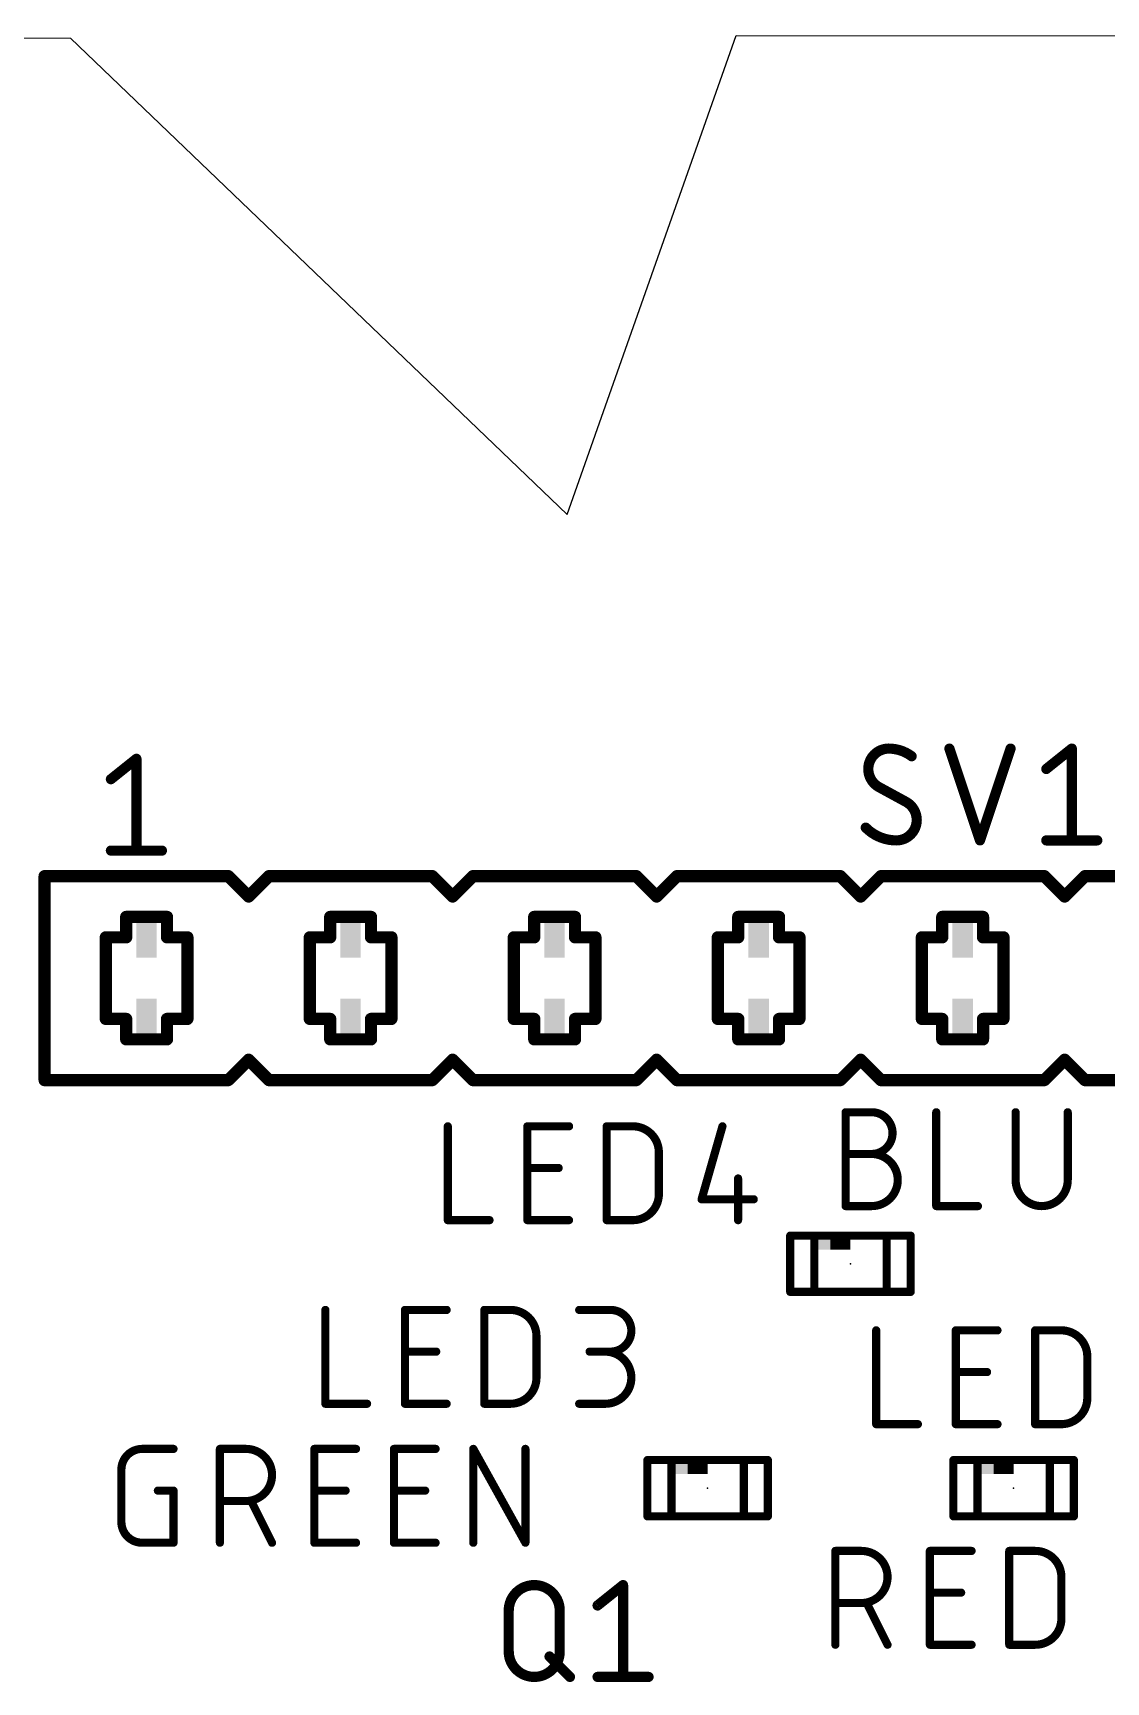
# Model space of a CAD drawing. Extents: x 0 to 116, y 0 to 46.
# Drawn here: x 38.59 to 51.95, y 25.53 to 46.06 of the extents above; entities that cross this region are included whole.
import ezdxf

# ---------------------------------------------------------------- set-up
doc = ezdxf.new("R2010")
doc.units = 0
for name, color, linetype in [('20', 31, 'CONTINUOUS'), ('21', 253, 'CONTINUOUS'), ('23', 53, 'CONTINUOUS'), ('25', 253, 'CONTINUOUS'), ('27', 253, 'CONTINUOUS'), ('51', 253, 'CONTINUOUS')]:
    doc.layers.add(name, color=color, linetype=linetype)

# ---------------------------------------------------------------- blocks, each defined once
blk = doc.blocks.new('RECT')
blk.add_solid([(-0.5, -0.5), (0.5, -0.5), (-0.5, 0.5), (0.5, 0.5)])

msp = doc.modelspace()

# ---------------------------------------------------------------- linework, layer by layer
at = {"layer": '20'}
for p, q in [((23.0753, 46.0564), (39.0553, 45.9936)), ((39.0553, 45.9936), (45.2401, 40.0599)), ((45.2401, 40.0599), (47.3436, 46.025)), ((47.3436, 46.025), (115.5648, 45.9936))]:
    msp.add_line(p, q, dxfattribs=at)
at = {"layer": '21'}
for points, const_width in [([(39.5605, 36.7665), (39.878, 37.0205)], 0.127), ([(39.878, 37.0205), (39.878, 35.8775)], 0.127), ([(39.5605, 35.8775), (40.1955, 35.8775)], 0.127), ([(38.735, 35.56), (38.735, 33.02)], 0.1524), ([(41.021, 35.56), (38.735, 35.56)], 0.1524), ([(41.275, 35.306), (41.021, 35.56)], 0.1524), ([(41.529, 35.56), (41.275, 35.306)], 0.1524), ([(43.561, 35.56), (41.529, 35.56)], 0.1524), ([(43.815, 35.306), (43.561, 35.56)], 0.1524), ([(44.069, 35.56), (43.815, 35.306)], 0.1524), ([(46.101, 35.56), (44.069, 35.56)], 0.1524), ([(46.355, 35.306), (46.101, 35.56)], 0.1524), ([(46.609, 35.56), (46.355, 35.306)], 0.1524), ([(48.641, 35.56), (46.609, 35.56)], 0.1524), ([(48.895, 35.306), (48.641, 35.56)], 0.1524), ([(49.149, 35.56), (48.895, 35.306)], 0.1524), ([(51.181, 35.56), (49.149, 35.56)], 0.1524), ([(51.435, 35.306), (51.181, 35.56)], 0.1524), ([(51.689, 35.56), (51.435, 35.306)], 0.1524), ([(53.721, 35.56), (51.689, 35.56)], 0.1524), ([(41.021, 33.02), (41.275, 33.274)], 0.1524), ([(41.275, 33.274), (41.529, 33.02)], 0.1524), ([(43.561, 33.02), (43.815, 33.274)], 0.1524), ([(43.815, 33.274), (44.069, 33.02)], 0.1524), ([(46.101, 33.02), (46.355, 33.274)], 0.1524), ([(46.355, 33.274), (46.609, 33.02)], 0.1524), ([(48.641, 33.02), (48.895, 33.274)], 0.1524), ([(48.895, 33.274), (49.149, 33.02)], 0.1524), ([(51.181, 33.02), (51.435, 33.274)], 0.1524), ([(51.435, 33.274), (51.689, 33.02)], 0.1524), ([(38.735, 33.02), (41.021, 33.02)], 0.1524), ([(41.529, 33.02), (43.561, 33.02)], 0.1524), ([(44.069, 33.02), (46.101, 33.02)], 0.1524), ([(46.609, 33.02), (48.641, 33.02)], 0.1524), ([(49.149, 33.02), (51.181, 33.02)], 0.1524), ([(51.689, 33.02), (53.721, 33.02)], 0.1524), ([(48.568, 31.084), (48.968, 31.084)], 0.1016), ([(48.568, 30.384), (48.968, 30.384)], 0.1016), ([(46.79, 28.29), (47.19, 28.29)], 0.1016), ([(50.6, 28.29), (51, 28.29)], 0.1016), ([(46.79, 27.59), (47.19, 27.59)], 0.1016), ([(50.6, 27.59), (51, 27.59)], 0.1016)]:
    msp.add_lwpolyline(points, dxfattribs=dict(at, const_width=const_width))
for points, const_width in [([(39.9098, 37.0205, 1), (39.8462, 37.0205)], 0.0635), ([(39.8978, 36.9957, 1), (39.8582, 37.0453)], 0.0635), ([(39.5407, 36.7913, 1), (39.5803, 36.7417)], 0.0635), ([(39.5605, 35.9093, 1), (39.5605, 35.8458)], 0.0635), ([(40.1955, 35.8458, 1), (40.1955, 35.9093)], 0.0635), ([(39.8462, 35.8775, 1), (39.9098, 35.8775)], 0.0635), ([(38.7731, 35.56, 1), (38.6969, 35.56)], 0.0762), ([(38.735, 35.5981, 1), (38.735, 35.5219)], 0.0762), ([(41.0479, 35.5869, 1), (40.9941, 35.5331)], 0.0762), ([(41.021, 35.5219, 1), (41.021, 35.5981)], 0.0762), ([(41.529, 35.5981, 1), (41.529, 35.5219)], 0.0762), ([(41.5559, 35.5331, 1), (41.5021, 35.5869)], 0.0762), ([(43.5879, 35.5869, 1), (43.5341, 35.5331)], 0.0762), ([(43.561, 35.5219, 1), (43.561, 35.5981)], 0.0762), ([(44.069, 35.5981, 1), (44.069, 35.5219)], 0.0762), ([(44.0959, 35.5331, 1), (44.0421, 35.5869)], 0.0762), ([(46.1279, 35.5869, 1), (46.0741, 35.5331)], 0.0762), ([(46.101, 35.5219, 1), (46.101, 35.5981)], 0.0762), ([(46.609, 35.5981, 1), (46.609, 35.5219)], 0.0762), ([(46.6359, 35.5331, 1), (46.5821, 35.5869)], 0.0762), ([(48.6679, 35.5869, 1), (48.6141, 35.5331)], 0.0762), ([(48.641, 35.5219, 1), (48.641, 35.5981)], 0.0762), ([(49.149, 35.5981, 1), (49.149, 35.5219)], 0.0762), ([(49.1759, 35.5331, 1), (49.1221, 35.5869)], 0.0762), ([(51.2079, 35.5869, 1), (51.1541, 35.5331)], 0.0762), ([(51.181, 35.5219, 1), (51.181, 35.5981)], 0.0762), ([(51.689, 35.5981, 1), (51.689, 35.5219)], 0.0762), ([(51.7159, 35.5331, 1), (51.6621, 35.5869)], 0.0762), ([(41.2481, 35.3329, 1), (41.3019, 35.2791)], 0.0762), ([(41.2481, 35.2791, 1), (41.3019, 35.3329)], 0.0762), ([(43.7881, 35.3329, 1), (43.8419, 35.2791)], 0.0762), ([(43.7881, 35.2791, 1), (43.8419, 35.3329)], 0.0762), ([(46.3281, 35.3329, 1), (46.3819, 35.2791)], 0.0762), ([(46.3281, 35.2791, 1), (46.3819, 35.3329)], 0.0762), ([(48.8681, 35.3329, 1), (48.9219, 35.2791)], 0.0762), ([(48.8681, 35.2791, 1), (48.9219, 35.3329)], 0.0762), ([(51.4081, 35.3329, 1), (51.4619, 35.2791)], 0.0762), ([(51.4081, 35.2791, 1), (51.4619, 35.3329)], 0.0762), ([(41.3019, 33.3009, 1), (41.2481, 33.2471)], 0.0762), ([(41.3019, 33.2471, 1), (41.2481, 33.3009)], 0.0762), ([(43.8419, 33.3009, 1), (43.7881, 33.2471)], 0.0762), ([(43.8419, 33.2471, 1), (43.7881, 33.3009)], 0.0762), ([(46.3819, 33.3009, 1), (46.3281, 33.2471)], 0.0762), ([(46.3819, 33.2471, 1), (46.3281, 33.3009)], 0.0762), ([(48.9219, 33.3009, 1), (48.8681, 33.2471)], 0.0762), ([(48.9219, 33.2471, 1), (48.8681, 33.3009)], 0.0762), ([(51.4619, 33.3009, 1), (51.4081, 33.2471)], 0.0762), ([(51.4619, 33.2471, 1), (51.4081, 33.3009)], 0.0762), ([(38.735, 33.0581, 1), (38.735, 32.9819)], 0.0762), ([(38.6969, 33.02, 1), (38.7731, 33.02)], 0.0762), ([(40.9941, 33.0469, 1), (41.0479, 32.9931)], 0.0762), ([(41.021, 32.9819, 1), (41.021, 33.0581)], 0.0762), ([(41.529, 33.0581, 1), (41.529, 32.9819)], 0.0762), ([(41.5021, 32.9931, 1), (41.5559, 33.0469)], 0.0762), ([(43.5341, 33.0469, 1), (43.5879, 32.9931)], 0.0762), ([(43.561, 32.9819, 1), (43.561, 33.0581)], 0.0762), ([(44.069, 33.0581, 1), (44.069, 32.9819)], 0.0762), ([(44.0421, 32.9931, 1), (44.0959, 33.0469)], 0.0762), ([(46.0741, 33.0469, 1), (46.1279, 32.9931)], 0.0762), ([(46.101, 32.9819, 1), (46.101, 33.0581)], 0.0762), ([(46.609, 33.0581, 1), (46.609, 32.9819)], 0.0762), ([(46.5821, 32.9931, 1), (46.6359, 33.0469)], 0.0762), ([(48.6141, 33.0469, 1), (48.6679, 32.9931)], 0.0762), ([(48.641, 32.9819, 1), (48.641, 33.0581)], 0.0762), ([(49.149, 33.0581, 1), (49.149, 32.9819)], 0.0762), ([(49.1221, 32.9931, 1), (49.1759, 33.0469)], 0.0762), ([(51.1541, 33.0469, 1), (51.2079, 32.9931)], 0.0762), ([(51.181, 32.9819, 1), (51.181, 33.0581)], 0.0762), ([(51.689, 33.0581, 1), (51.689, 32.9819)], 0.0762), ([(51.6621, 32.9931, 1), (51.7159, 33.0469)], 0.0762), ([(48.568, 31.1094, 1), (48.568, 31.0586)], 0.0508), ([(48.968, 31.0586, 1), (48.968, 31.1094)], 0.0508), ([(48.568, 30.4094, 1), (48.568, 30.3586)], 0.0508), ([(48.968, 30.3586, 1), (48.968, 30.4094)], 0.0508), ([(46.79, 28.3154, 1), (46.79, 28.2646)], 0.0508), ([(47.19, 28.2646, 1), (47.19, 28.3154)], 0.0508), ([(50.6, 28.3154, 1), (50.6, 28.2646)], 0.0508), ([(51, 28.2646, 1), (51, 28.3154)], 0.0508), ([(46.79, 27.6154, 1), (46.79, 27.5646)], 0.0508), ([(47.19, 27.5646, 1), (47.19, 27.6154)], 0.0508), ([(50.6, 27.6154, 1), (50.6, 27.5646)], 0.0508), ([(51, 27.5646, 1), (51, 27.6154)], 0.0508)]:
    msp.add_lwpolyline(points, format="xyb", dxfattribs=dict(at, const_width=const_width))
at = {"layer": '23'}
for p in [(48.768, 30.734), (46.99, 27.94), (50.8, 27.94)]:
    msp.add_point(p, dxfattribs=at)
at = {"layer": '25'}
for points, const_width in [([(49.2443, 37.1475, 0.4142), (48.9903, 36.8935)], 0.127), ([(49.2442, 37.1793, 1), (49.2443, 37.1157)], 0.0635), ([(49.53, 37.0523, 0.1623), (49.2443, 37.1475)], 0.127), ([(49.2443, 37.1157, 1), (49.2443, 37.1793)], 0.0635), ([(50.03, 37.1575, 1), (49.9698, 37.1375)], 0.0635), ([(50.792, 37.1375, 1), (50.7318, 37.1575)], 0.0635), ([(51.5557, 37.1475, 1), (51.4922, 37.1475)], 0.0635), ([(51.5437, 37.1227, 1), (51.5041, 37.1723)], 0.0635), ([(49.022, 36.8935, 1), (48.9585, 36.8935)], 0.0635), ([(48.9903, 36.8935, 0.2656), (49.1173, 36.6713)], 0.127), ([(49.5109, 37.0269, 1), (49.5491, 37.0776)], 0.0635), ([(48.9585, 36.8935, 1), (49.022, 36.8935)], 0.0635), ([(51.1866, 36.9183, 1), (51.2262, 36.8687)], 0.0635), ([(49.1325, 36.6991, 1), (49.102, 36.6434)], 0.0635), ([(49.1011, 36.6439, 1), (49.1334, 36.6986)], 0.0635), ([(49.5935, 36.2585, 0.2656), (49.4665, 36.4808)], 0.127), ([(49.4826, 36.5081, 1), (49.4504, 36.4534)], 0.0635), ([(49.4513, 36.4529, 1), (49.4817, 36.5086)], 0.0635), ([(48.9585, 36.1633, 0.2), (49.3395, 36.0045)], 0.127), ([(48.981, 36.1856, 1), (48.936, 36.1409)], 0.0635), ([(49.3395, 36.0045, 0.4142), (49.5935, 36.2585)], 0.127), ([(49.6253, 36.2585, 1), (49.5618, 36.2585)], 0.0635), ([(49.5618, 36.2585, 1), (49.6253, 36.2585)], 0.0635), ([(49.3395, 36.0363, 1), (49.3395, 35.9727)], 0.0635), ([(49.3395, 35.9727, 1), (49.3395, 36.0363)], 0.0635), ([(50.3508, 36.0145, 1), (50.411, 35.9945)], 0.0635), ([(50.3508, 35.9945, 1), (50.411, 36.0145)], 0.0635), ([(51.2064, 36.0363, 1), (51.2064, 35.9727)], 0.0635), ([(51.4922, 36.0045, 1), (51.5557, 36.0045)], 0.0635), ([(51.8414, 35.9727, 1), (51.8414, 36.0363)], 0.0635), ([(43.7802, 32.4452, 1), (43.7294, 32.4452)], 0.0508), ([(44.7708, 32.4452, 1), (44.72, 32.4452)], 0.0508), ([(44.7454, 32.4706, 1), (44.7454, 32.4198)], 0.0508), ([(45.2647, 32.4198, 1), (45.2647, 32.4706)], 0.0508), ([(45.7591, 32.4452, 1), (45.7083, 32.4452)], 0.0508), ([(45.7337, 32.4706, 1), (45.7337, 32.4198)], 0.0508), ([(46.3829, 32.1206, 0.4142), (46.0583, 32.4452)], 0.1016), ([(46.0583, 32.4706, 1), (46.0583, 32.4198)], 0.0508), ([(46.0583, 32.4198, 1), (46.0583, 32.4706)], 0.0508), ([(47.1989, 32.4382, 1), (47.1501, 32.4522)], 0.0508), ([(46.4083, 32.1206, 1), (46.3575, 32.1206)], 0.0508), ([(46.3575, 32.1206, 1), (46.4083, 32.1206)], 0.0508), ([(44.7454, 31.9513, 1), (44.7454, 31.9005)], 0.0508), ([(45.1349, 31.9005, 1), (45.1349, 31.9513)], 0.0508), ([(47.3946, 31.7961, 1), (47.3438, 31.7961)], 0.0508), ([(46.0583, 31.2768, 0.4142), (46.3829, 31.6014)], 0.1016), ([(46.4083, 31.6014, 1), (46.3575, 31.6014)], 0.0508), ([(46.3575, 31.6014, 1), (46.4083, 31.6014)], 0.0508), ([(46.9148, 31.5618, 1), (46.9148, 31.511)], 0.0508), ([(46.8904, 31.5434, 1), (46.9393, 31.5295)], 0.0508), ([(47.5639, 31.511, 1), (47.5639, 31.5618)], 0.0508), ([(43.7548, 31.3022, 1), (43.7548, 31.2514)], 0.0508), ([(43.7294, 31.2768, 1), (43.7802, 31.2768)], 0.0508), ([(44.2741, 31.2514, 1), (44.2741, 31.3022)], 0.0508), ([(44.7454, 31.3022, 1), (44.7454, 31.2514)], 0.0508), ([(44.72, 31.2768, 1), (44.7708, 31.2768)], 0.0508), ([(45.2647, 31.2514, 1), (45.2647, 31.3022)], 0.0508), ([(45.7337, 31.3022, 1), (45.7337, 31.2514)], 0.0508), ([(45.7083, 31.2768, 1), (45.7591, 31.2768)], 0.0508), ([(46.0583, 31.3022, 1), (46.0583, 31.2514)], 0.0508), ([(46.0583, 31.2514, 1), (46.0583, 31.3022)], 0.0508), ([(47.3438, 31.2768, 1), (47.3946, 31.2768)], 0.0508), ([(42.2562, 30.1592, 1), (42.2054, 30.1592)], 0.0508), ([(43.2468, 30.1592, 1), (43.196, 30.1592)], 0.0508), ([(43.2214, 30.1846, 1), (43.2214, 30.1338)], 0.0508), ([(43.7407, 30.1338, 1), (43.7407, 30.1846)], 0.0508), ([(44.2351, 30.1592, 1), (44.1843, 30.1592)], 0.0508), ([(44.2097, 30.1846, 1), (44.2097, 30.1338)], 0.0508), ([(44.8589, 29.8346, 0.4142), (44.5343, 30.1592)], 0.1016), ([(44.5343, 30.1846, 1), (44.5343, 30.1338)], 0.0508), ([(44.5343, 30.1338, 1), (44.5343, 30.1846)], 0.0508), ([(45.3908, 30.1846, 1), (45.3908, 30.1338)], 0.0508), ([(45.7803, 29.6399, 1), (45.7803, 30.1592)], 0.1016), ([(45.7803, 30.1846, 1), (45.7803, 30.1338)], 0.0508), ([(45.7803, 30.1338, 1), (45.7803, 30.1846)], 0.0508), ([(44.8843, 29.8346, 1), (44.8335, 29.8346)], 0.0508), ([(44.8335, 29.8346, 1), (44.8843, 29.8346)], 0.0508), ([(49.1142, 29.9052, 1), (49.0634, 29.9052)], 0.0508), ([(50.1048, 29.9052, 1), (50.054, 29.9052)], 0.0508), ([(50.0794, 29.9306, 1), (50.0794, 29.8798)], 0.0508), ([(50.5987, 29.8798, 1), (50.5987, 29.9306)], 0.0508), ([(51.0931, 29.9052, 1), (51.0423, 29.9052)], 0.0508), ([(51.0677, 29.9306, 1), (51.0677, 29.8798)], 0.0508), ([(51.7169, 29.5806, 0.4142), (51.3923, 29.9052)], 0.1016), ([(51.3923, 29.9306, 1), (51.3923, 29.8798)], 0.0508), ([(51.3923, 29.8798, 1), (51.3923, 29.9306)], 0.0508), ([(43.2214, 29.6653, 1), (43.2214, 29.6145)], 0.0508), ([(43.6109, 29.6145, 1), (43.6109, 29.6653)], 0.0508), ([(45.5207, 29.6653, 1), (45.5207, 29.6145)], 0.0508), ([(45.7154, 28.9908, 1), (45.7154, 29.6399)], 0.1016), ([(45.7154, 29.6653, 1), (45.7154, 29.6145)], 0.0508), ([(45.7803, 29.6653, 1), (45.7803, 29.6145)], 0.0508), ([(45.7803, 29.6145, 1), (45.7803, 29.6653)], 0.0508), ([(51.7422, 29.5806, 1), (51.6915, 29.5806)], 0.0508), ([(51.6915, 29.5806, 1), (51.7422, 29.5806)], 0.0508), ([(44.5343, 28.9908, 0.4142), (44.8589, 29.3154)], 0.1016), ([(44.8843, 29.3154, 1), (44.8335, 29.3154)], 0.0508), ([(50.0794, 29.4113, 1), (50.0794, 29.3605)], 0.0508), ([(50.4689, 29.3605, 1), (50.4689, 29.4113)], 0.0508), ([(44.8335, 29.3154, 1), (44.8843, 29.3154)], 0.0508), ([(42.2308, 29.0162, 1), (42.2308, 28.9654)], 0.0508), ([(42.2054, 28.9908, 1), (42.2562, 28.9908)], 0.0508), ([(42.7501, 28.9654, 1), (42.7501, 29.0162)], 0.0508), ([(43.2214, 29.0162, 1), (43.2214, 28.9654)], 0.0508), ([(43.196, 28.9908, 1), (43.2468, 28.9908)], 0.0508), ([(43.7407, 28.9654, 1), (43.7407, 29.0162)], 0.0508), ([(44.2097, 29.0162, 1), (44.2097, 28.9654)], 0.0508), ([(44.1843, 28.9908, 1), (44.2351, 28.9908)], 0.0508), ([(44.5343, 29.0162, 1), (44.5343, 28.9654)], 0.0508), ([(44.5343, 28.9654, 1), (44.5343, 29.0162)], 0.0508), ([(45.3908, 29.0162, 1), (45.3908, 28.9654)], 0.0508), ([(45.7154, 29.0162, 1), (45.7154, 28.9654)], 0.0508), ([(45.7154, 28.9654, 1), (45.7154, 29.0162)], 0.0508), ([(51.3923, 28.7368, 0.4142), (51.7169, 29.0614)], 0.1016), ([(51.7422, 29.0614, 1), (51.6915, 29.0614)], 0.0508), ([(51.6915, 29.0614, 1), (51.7422, 29.0614)], 0.0508), ([(49.0888, 28.7622, 1), (49.0888, 28.7114)], 0.0508), ([(49.0634, 28.7368, 1), (49.1142, 28.7368)], 0.0508), ([(49.6081, 28.7114, 1), (49.6081, 28.7622)], 0.0508), ([(50.0794, 28.7622, 1), (50.0794, 28.7114)], 0.0508), ([(50.054, 28.7368, 1), (50.1048, 28.7368)], 0.0508), ([(50.5987, 28.7114, 1), (50.5987, 28.7622)], 0.0508), ([(51.0677, 28.7622, 1), (51.0677, 28.7114)], 0.0508), ([(51.0423, 28.7368, 1), (51.0931, 28.7368)], 0.0508), ([(51.3923, 28.7622, 1), (51.3923, 28.7114)], 0.0508), ([(51.3923, 28.7114, 1), (51.3923, 28.7622)], 0.0508), ([(45.1485, 26.416, 1), (44.5135, 26.416)], 0.127), ([(45.9688, 26.7335, 1), (45.9053, 26.7335)], 0.0635), ([(45.9569, 26.7087, 1), (45.9172, 26.7583)], 0.0635), ([(45.5997, 26.5043, 1), (45.6394, 26.4547)], 0.0635), ([(44.5453, 26.416, 1), (44.4817, 26.416)], 0.0635), ([(44.4817, 26.416, 1), (44.5453, 26.416)], 0.0635), ([(45.1803, 26.416, 1), (45.1168, 26.416)], 0.0635), ([(45.1168, 26.416, 1), (45.1803, 26.416)], 0.0635), ([(44.5453, 25.908, 1), (44.4817, 25.908)], 0.0635), ([(44.4817, 25.908, 1), (44.5453, 25.908)], 0.0635), ([(44.5135, 25.908, 1), (45.1485, 25.908)], 0.127), ([(45.044, 25.867, 1), (44.999, 25.822)], 0.0635), ([(45.1803, 25.908, 1), (45.1168, 25.908)], 0.0635), ([(45.1168, 25.908, 1), (45.1803, 25.908)], 0.0635), ([(45.253, 25.568, 1), (45.298, 25.613)], 0.0635), ([(45.6196, 25.6223, 1), (45.6196, 25.5588)], 0.0635), ([(45.9053, 25.5905, 1), (45.9688, 25.5905)], 0.0635), ([(46.2546, 25.5588, 1), (46.2546, 25.6223)], 0.0635)]:
    msp.add_lwpolyline(points, format="xyb", dxfattribs=dict(at, const_width=const_width))
for points, const_width in [([(49.9999, 37.1475), (50.3809, 36.0045)], 0.127), ([(50.3809, 36.0045), (50.7619, 37.1475)], 0.127), ([(51.2064, 36.8935), (51.5239, 37.1475)], 0.127), ([(51.5239, 37.1475), (51.5239, 36.0045)], 0.127), ([(49.4665, 36.4808), (49.1173, 36.6713)], 0.127), ([(51.2064, 36.0045), (51.8414, 36.0045)], 0.127), ([(43.7548, 32.4452), (43.7548, 31.2768)], 0.1016), ([(44.7454, 31.2768), (44.7454, 32.4452)], 0.1016), ([(44.7454, 32.4452), (45.2647, 32.4452)], 0.1016), ([(45.7337, 31.2768), (45.7337, 32.4452)], 0.1016), ([(45.7337, 32.4452), (46.0583, 32.4452)], 0.1016), ([(47.1745, 32.4452), (46.9148, 31.5364)], 0.1016), ([(46.3829, 32.1206), (46.3829, 31.6014)], 0.1016), ([(44.7454, 31.9259), (45.1349, 31.9259)], 0.1016), ([(47.3692, 31.7961), (47.3692, 31.2768)], 0.1016), ([(46.9148, 31.5364), (47.5639, 31.5364)], 0.1016), ([(43.7548, 31.2768), (44.2741, 31.2768)], 0.1016), ([(45.2647, 31.2768), (44.7454, 31.2768)], 0.1016), ([(46.0583, 31.2768), (45.7337, 31.2768)], 0.1016), ([(42.2308, 30.1592), (42.2308, 28.9908)], 0.1016), ([(43.2214, 28.9908), (43.2214, 30.1592)], 0.1016), ([(43.2214, 30.1592), (43.7407, 30.1592)], 0.1016), ([(44.2097, 28.9908), (44.2097, 30.1592)], 0.1016), ([(44.2097, 30.1592), (44.5343, 30.1592)], 0.1016), ([(45.3908, 30.1592), (45.7803, 30.1592)], 0.1016), ([(44.8589, 29.8346), (44.8589, 29.3154)], 0.1016), ([(49.0888, 29.9052), (49.0888, 28.7368)], 0.1016), ([(50.0794, 28.7368), (50.0794, 29.9052)], 0.1016), ([(50.0794, 29.9052), (50.5987, 29.9052)], 0.1016), ([(51.0677, 28.7368), (51.0677, 29.9052)], 0.1016), ([(51.0677, 29.9052), (51.3923, 29.9052)], 0.1016), ([(43.2214, 29.6399), (43.6109, 29.6399)], 0.1016), ([(45.7803, 29.6399), (45.5207, 29.6399)], 0.1016), ([(51.7169, 29.5806), (51.7169, 29.0614)], 0.1016), ([(50.0794, 29.3859), (50.4689, 29.3859)], 0.1016), ([(42.2308, 28.9908), (42.7501, 28.9908)], 0.1016), ([(43.7407, 28.9908), (43.2214, 28.9908)], 0.1016), ([(44.5343, 28.9908), (44.2097, 28.9908)], 0.1016), ([(45.3908, 28.9908), (45.7154, 28.9908)], 0.1016), ([(49.0888, 28.7368), (49.6081, 28.7368)], 0.1016), ([(50.5987, 28.7368), (50.0794, 28.7368)], 0.1016), ([(51.3923, 28.7368), (51.0677, 28.7368)], 0.1016), ([(45.6196, 26.4795), (45.9371, 26.7335)], 0.127), ([(45.9371, 26.7335), (45.9371, 25.5905)], 0.127), ([(44.5135, 25.908), (44.5135, 26.416)], 0.127), ([(45.1485, 26.416), (45.1485, 25.908)], 0.127), ([(45.0215, 25.8445), (45.2755, 25.5905)], 0.127), ([(45.6196, 25.5905), (46.2546, 25.5905)], 0.127)]:
    msp.add_lwpolyline(points, dxfattribs=dict(at, const_width=const_width))
at = {"layer": '27', "const_width": 0.1016}
for points in [[(48.7078, 31.4518), (48.7078, 32.6202)], [(48.7078, 32.6202), (49.0324, 32.6202)], [(49.8361, 32.6202), (49.8361, 31.4518)], [(50.8245, 32.6202), (50.8245, 31.7764)], [(51.4736, 31.7764), (51.4736, 32.6202)], [(48.7078, 32.1009), (49.0324, 32.1009)], [(49.0324, 31.4518), (48.7078, 31.4518)], [(49.8361, 31.4518), (50.3554, 31.4518)], [(39.9504, 28.4292), (40.3399, 28.4292)], [(40.9174, 27.2608), (40.9174, 28.4292)], [(40.9174, 28.4292), (41.2419, 28.4292)], [(42.0934, 27.2608), (42.0934, 28.4292)], [(42.0934, 28.4292), (42.6126, 28.4292)], [(43.084, 27.2608), (43.084, 28.4292)], [(43.084, 28.4292), (43.6032, 28.4292)], [(44.0723, 27.2608), (44.0723, 28.4292)], [(44.0723, 28.4292), (44.7214, 27.2608)], [(44.7214, 27.2608), (44.7214, 28.4292)], [(39.6908, 27.5204), (39.6908, 28.1696)], [(40.1452, 27.9099), (40.3399, 27.9099)], [(40.3399, 27.9099), (40.3399, 27.2608)], [(42.0934, 27.9099), (42.4828, 27.9099)], [(43.084, 27.9099), (43.4734, 27.9099)], [(41.2419, 27.7801), (40.9174, 27.7801)], [(41.5665, 27.2608), (41.3068, 27.7801)], [(40.3399, 27.2608), (39.9504, 27.2608)], [(42.6126, 27.2608), (42.0934, 27.2608)], [(43.6032, 27.2608), (43.084, 27.2608)], [(48.5808, 25.9908), (48.5808, 27.1592)], [(48.5808, 27.1592), (48.9054, 27.1592)], [(49.7568, 25.9908), (49.7568, 27.1592)], [(49.7568, 27.1592), (50.2761, 27.1592)], [(50.7451, 25.9908), (50.7451, 27.1592)], [(50.7451, 27.1592), (51.0697, 27.1592)], [(49.7568, 26.6399), (50.1463, 26.6399)], [(51.3942, 26.8346), (51.3942, 26.3154)], [(48.9054, 26.5101), (48.5808, 26.5101)], [(49.2299, 25.9908), (48.9703, 26.5101)], [(50.2761, 25.9908), (49.7568, 25.9908)], [(51.0697, 25.9908), (50.7451, 25.9908)]]:
    msp.add_lwpolyline(points, dxfattribs=at)
at = {"layer": '27'}
for points, const_width in [([(48.7332, 32.6202, 1), (48.6824, 32.6202)], 0.0508), ([(48.7078, 32.6456, 1), (48.7078, 32.5948)], 0.0508), ([(49.0324, 32.1009, 1), (49.0324, 32.6202)], 0.1016), ([(49.0324, 32.6456, 1), (49.0324, 32.5948)], 0.0508), ([(49.0324, 32.5948, 1), (49.0324, 32.6456)], 0.0508), ([(49.8615, 32.6202, 1), (49.8107, 32.6202)], 0.0508), ([(50.8499, 32.6202, 1), (50.7991, 32.6202)], 0.0508), ([(51.499, 32.6202, 1), (51.4482, 32.6202)], 0.0508), ([(48.7078, 32.1263, 1), (48.7078, 32.0755)], 0.0508), ([(49.0324, 31.4518, 1), (49.0324, 32.1009)], 0.1016), ([(49.0324, 32.1263, 1), (49.0324, 32.0755)], 0.0508), ([(49.0324, 32.1263, 1), (49.0324, 32.0755)], 0.0508), ([(49.0324, 32.0755, 1), (49.0324, 32.1263)], 0.0508), ([(50.8245, 31.7764, 1), (51.4736, 31.7764)], 0.1016), ([(50.8499, 31.7764, 1), (50.7991, 31.7764)], 0.0508), ([(51.499, 31.7764, 1), (51.4482, 31.7764)], 0.0508), ([(50.7991, 31.7764, 1), (50.8499, 31.7764)], 0.0508), ([(51.4482, 31.7764, 1), (51.499, 31.7764)], 0.0508), ([(48.7078, 31.4772, 1), (48.7078, 31.4264)], 0.0508), ([(48.6824, 31.4518, 1), (48.7332, 31.4518)], 0.0508), ([(49.0324, 31.4772, 1), (49.0324, 31.4264)], 0.0508), ([(49.0324, 31.4264, 1), (49.0324, 31.4772)], 0.0508), ([(49.8361, 31.4772, 1), (49.8361, 31.4264)], 0.0508), ([(49.8107, 31.4518, 1), (49.8615, 31.4518)], 0.0508), ([(50.3554, 31.4264, 1), (50.3554, 31.4772)], 0.0508), ([(39.9504, 28.4292, 0.4142), (39.6908, 28.1696)], 0.1016), ([(39.9504, 28.4546, 1), (39.9504, 28.4038)], 0.0508), ([(39.9504, 28.4038, 1), (39.9504, 28.4546)], 0.0508), ([(40.3399, 28.4038, 1), (40.3399, 28.4546)], 0.0508), ([(40.9428, 28.4292, 1), (40.892, 28.4292)], 0.0508), ([(40.9174, 28.4546, 1), (40.9174, 28.4038)], 0.0508), ([(41.2419, 27.7801, 1), (41.2419, 28.4292)], 0.1016), ([(41.2419, 28.4546, 1), (41.2419, 28.4038)], 0.0508), ([(41.2419, 28.4038, 1), (41.2419, 28.4546)], 0.0508), ([(42.1188, 28.4292, 1), (42.068, 28.4292)], 0.0508), ([(42.0934, 28.4546, 1), (42.0934, 28.4038)], 0.0508), ([(42.6126, 28.4038, 1), (42.6126, 28.4546)], 0.0508), ([(43.1094, 28.4292, 1), (43.0586, 28.4292)], 0.0508), ([(43.084, 28.4546, 1), (43.084, 28.4038)], 0.0508), ([(43.6032, 28.4038, 1), (43.6032, 28.4546)], 0.0508), ([(44.0977, 28.4292, 1), (44.0469, 28.4292)], 0.0508), ([(44.0945, 28.4415, 1), (44.0501, 28.4169)], 0.0508), ([(44.7468, 28.4292, 1), (44.696, 28.4292)], 0.0508), ([(39.7162, 28.1696, 1), (39.6654, 28.1696)], 0.0508), ([(39.6654, 28.1696, 1), (39.7162, 28.1696)], 0.0508), ([(40.1452, 27.9353, 1), (40.1452, 27.8845)], 0.0508), ([(40.3653, 27.9099, 1), (40.3145, 27.9099)], 0.0508), ([(40.3399, 27.8845, 1), (40.3399, 27.9353)], 0.0508), ([(42.0934, 27.9353, 1), (42.0934, 27.8845)], 0.0508), ([(42.4828, 27.8845, 1), (42.4828, 27.9353)], 0.0508), ([(43.084, 27.9353, 1), (43.084, 27.8845)], 0.0508), ([(43.4734, 27.8845, 1), (43.4734, 27.9353)], 0.0508), ([(40.9174, 27.8055, 1), (40.9174, 27.7547)], 0.0508), ([(41.2419, 27.8055, 1), (41.2419, 27.7547)], 0.0508), ([(41.2419, 27.7547, 1), (41.2419, 27.8055)], 0.0508), ([(41.3295, 27.7914, 1), (41.2841, 27.7687)], 0.0508), ([(39.6908, 27.5204, 0.4142), (39.9504, 27.2608)], 0.1016), ([(39.7162, 27.5204, 1), (39.6654, 27.5204)], 0.0508), ([(39.6654, 27.5204, 1), (39.7162, 27.5204)], 0.0508), ([(39.9504, 27.2862, 1), (39.9504, 27.2354)], 0.0508), ([(39.9504, 27.2354, 1), (39.9504, 27.2862)], 0.0508), ([(40.3399, 27.2354, 1), (40.3399, 27.2862)], 0.0508), ([(42.0934, 27.2862, 1), (42.0934, 27.2354)], 0.0508), ([(42.6126, 27.2354, 1), (42.6126, 27.2862)], 0.0508), ([(43.084, 27.2862, 1), (43.084, 27.2354)], 0.0508), ([(43.6032, 27.2354, 1), (43.6032, 27.2862)], 0.0508), ([(40.3145, 27.2608, 1), (40.3653, 27.2608)], 0.0508), ([(40.892, 27.2608, 1), (40.9428, 27.2608)], 0.0508), ([(41.5438, 27.2494, 1), (41.5892, 27.2722)], 0.0508), ([(42.068, 27.2608, 1), (42.1188, 27.2608)], 0.0508), ([(43.0586, 27.2608, 1), (43.1094, 27.2608)], 0.0508), ([(44.0469, 27.2608, 1), (44.0977, 27.2608)], 0.0508), ([(44.696, 27.2608, 1), (44.7468, 27.2608)], 0.0508), ([(44.6992, 27.2485, 1), (44.7436, 27.2731)], 0.0508), ([(48.6062, 27.1592, 1), (48.5554, 27.1592)], 0.0508), ([(48.5808, 27.1846, 1), (48.5808, 27.1338)], 0.0508), ([(48.9054, 26.5101, 1), (48.9054, 27.1592)], 0.1016), ([(48.9054, 27.1846, 1), (48.9054, 27.1338)], 0.0508), ([(48.9054, 27.1338, 1), (48.9054, 27.1846)], 0.0508), ([(49.7822, 27.1592, 1), (49.7314, 27.1592)], 0.0508), ([(49.7568, 27.1846, 1), (49.7568, 27.1338)], 0.0508), ([(50.2761, 27.1338, 1), (50.2761, 27.1846)], 0.0508), ([(50.7705, 27.1592, 1), (50.7197, 27.1592)], 0.0508), ([(50.7451, 27.1846, 1), (50.7451, 27.1338)], 0.0508), ([(51.3942, 26.8346, 0.4142), (51.0697, 27.1592)], 0.1016), ([(51.0697, 27.1846, 1), (51.0697, 27.1338)], 0.0508), ([(51.0697, 27.1338, 1), (51.0697, 27.1846)], 0.0508), ([(49.7568, 26.6653, 1), (49.7568, 26.6145)], 0.0508), ([(50.1463, 26.6145, 1), (50.1463, 26.6653)], 0.0508), ([(51.4196, 26.8346, 1), (51.3688, 26.8346)], 0.0508), ([(51.3688, 26.8346, 1), (51.4196, 26.8346)], 0.0508), ([(48.5808, 26.5355, 1), (48.5808, 26.4847)], 0.0508), ([(48.9054, 26.5355, 1), (48.9054, 26.4847)], 0.0508), ([(48.9054, 26.4847, 1), (48.9054, 26.5355)], 0.0508), ([(48.993, 26.5214, 1), (48.9475, 26.4987)], 0.0508), ([(51.0697, 25.9908, 0.4142), (51.3942, 26.3154)], 0.1016), ([(51.4196, 26.3154, 1), (51.3688, 26.3154)], 0.0508), ([(51.3688, 26.3154, 1), (51.4196, 26.3154)], 0.0508), ([(48.5554, 25.9908, 1), (48.6062, 25.9908)], 0.0508), ([(49.2072, 25.9794, 1), (49.2526, 26.0022)], 0.0508), ([(49.7568, 26.0162, 1), (49.7568, 25.9654)], 0.0508), ([(49.7314, 25.9908, 1), (49.7822, 25.9908)], 0.0508), ([(50.2761, 25.9654, 1), (50.2761, 26.0162)], 0.0508), ([(50.7451, 26.0162, 1), (50.7451, 25.9654)], 0.0508), ([(50.7197, 25.9908, 1), (50.7705, 25.9908)], 0.0508), ([(51.0697, 26.0162, 1), (51.0697, 25.9654)], 0.0508), ([(51.0697, 25.9654, 1), (51.0697, 26.0162)], 0.0508)]:
    msp.add_lwpolyline(points, format="xyb", dxfattribs=dict(at, const_width=const_width))
at = {"layer": '51'}
for points, const_width in [([(39.751, 35.052), (39.751, 34.798)], 0.1524), ([(40.259, 35.052), (39.751, 35.052)], 0.1524), ([(40.259, 34.798), (40.259, 35.052)], 0.1524), ([(42.291, 35.052), (42.291, 34.798)], 0.1524), ([(42.799, 35.052), (42.291, 35.052)], 0.1524), ([(42.799, 34.798), (42.799, 35.052)], 0.1524), ([(44.831, 35.052), (44.831, 34.798)], 0.1524), ([(45.339, 35.052), (44.831, 35.052)], 0.1524), ([(45.339, 34.798), (45.339, 35.052)], 0.1524), ([(47.371, 35.052), (47.371, 34.798)], 0.1524), ([(47.879, 35.052), (47.371, 35.052)], 0.1524), ([(47.879, 34.798), (47.879, 35.052)], 0.1524), ([(49.911, 35.052), (49.911, 34.798)], 0.1524), ([(50.419, 35.052), (49.911, 35.052)], 0.1524), ([(50.419, 34.798), (50.419, 35.052)], 0.1524), ([(39.751, 34.798), (39.497, 34.798)], 0.1524), ([(39.497, 34.798), (39.497, 33.782)], 0.1524), ([(40.513, 34.798), (40.259, 34.798)], 0.1524), ([(40.513, 33.782), (40.513, 34.798)], 0.1524), ([(42.291, 34.798), (42.037, 34.798)], 0.1524), ([(42.037, 34.798), (42.037, 33.782)], 0.1524), ([(43.053, 34.798), (42.799, 34.798)], 0.1524), ([(43.053, 33.782), (43.053, 34.798)], 0.1524), ([(44.831, 34.798), (44.577, 34.798)], 0.1524), ([(44.577, 34.798), (44.577, 33.782)], 0.1524), ([(45.593, 34.798), (45.339, 34.798)], 0.1524), ([(45.593, 33.782), (45.593, 34.798)], 0.1524), ([(47.371, 34.798), (47.117, 34.798)], 0.1524), ([(47.117, 34.798), (47.117, 33.782)], 0.1524), ([(48.133, 34.798), (47.879, 34.798)], 0.1524), ([(48.133, 33.782), (48.133, 34.798)], 0.1524), ([(49.911, 34.798), (49.657, 34.798)], 0.1524), ([(49.657, 34.798), (49.657, 33.782)], 0.1524), ([(50.673, 34.798), (50.419, 34.798)], 0.1524), ([(50.673, 33.782), (50.673, 34.798)], 0.1524), ([(39.497, 33.782), (39.751, 33.782)], 0.1524), ([(39.751, 33.782), (39.751, 33.528)], 0.1524), ([(40.259, 33.528), (40.259, 33.782)], 0.1524), ([(40.259, 33.782), (40.513, 33.782)], 0.1524), ([(42.037, 33.782), (42.291, 33.782)], 0.1524), ([(42.291, 33.782), (42.291, 33.528)], 0.1524), ([(42.799, 33.528), (42.799, 33.782)], 0.1524), ([(42.799, 33.782), (43.053, 33.782)], 0.1524), ([(44.577, 33.782), (44.831, 33.782)], 0.1524), ([(44.831, 33.782), (44.831, 33.528)], 0.1524), ([(45.339, 33.528), (45.339, 33.782)], 0.1524), ([(45.339, 33.782), (45.593, 33.782)], 0.1524), ([(47.117, 33.782), (47.371, 33.782)], 0.1524), ([(47.371, 33.782), (47.371, 33.528)], 0.1524), ([(47.879, 33.528), (47.879, 33.782)], 0.1524), ([(47.879, 33.782), (48.133, 33.782)], 0.1524), ([(49.657, 33.782), (49.911, 33.782)], 0.1524), ([(49.911, 33.782), (49.911, 33.528)], 0.1524), ([(50.419, 33.528), (50.419, 33.782)], 0.1524), ([(50.419, 33.782), (50.673, 33.782)], 0.1524), ([(39.751, 33.528), (40.259, 33.528)], 0.1524), ([(42.291, 33.528), (42.799, 33.528)], 0.1524), ([(44.831, 33.528), (45.339, 33.528)], 0.1524), ([(47.371, 33.528), (47.879, 33.528)], 0.1524), ([(49.911, 33.528), (50.419, 33.528)], 0.1524), ([(48.018, 31.084), (49.518, 31.084)], 0.1016), ([(48.018, 30.384), (48.018, 31.084)], 0.1016), ([(48.318, 31.034), (48.318, 30.434)], 0.1016), ([(49.218, 31.034), (49.218, 30.434)], 0.1016), ([(49.518, 31.084), (49.518, 30.384)], 0.1016), ([(49.518, 30.384), (48.018, 30.384)], 0.1016), ([(46.24, 28.29), (47.74, 28.29)], 0.1016), ([(46.24, 27.59), (46.24, 28.29)], 0.1016), ([(47.74, 28.29), (47.74, 27.59)], 0.1016), ([(50.05, 28.29), (51.55, 28.29)], 0.1016), ([(50.05, 27.59), (50.05, 28.29)], 0.1016), ([(51.55, 28.29), (51.55, 27.59)], 0.1016), ([(46.54, 28.24), (46.54, 27.64)], 0.1016), ([(47.44, 28.24), (47.44, 27.64)], 0.1016), ([(50.35, 28.24), (50.35, 27.64)], 0.1016), ([(51.25, 28.24), (51.25, 27.64)], 0.1016), ([(47.74, 27.59), (46.24, 27.59)], 0.1016), ([(51.55, 27.59), (50.05, 27.59)], 0.1016)]:
    msp.add_lwpolyline(points, dxfattribs=dict(at, const_width=const_width))
for points, const_width in [([(39.7891, 35.052, 1), (39.7129, 35.052)], 0.0762), ([(39.751, 35.0901, 1), (39.751, 35.0139)], 0.0762), ([(40.2971, 35.052, 1), (40.2209, 35.052)], 0.0762), ([(40.259, 35.0139, 1), (40.259, 35.0901)], 0.0762), ([(42.3291, 35.052, 1), (42.2529, 35.052)], 0.0762), ([(42.291, 35.0901, 1), (42.291, 35.0139)], 0.0762), ([(42.8371, 35.052, 1), (42.7609, 35.052)], 0.0762), ([(42.799, 35.0139, 1), (42.799, 35.0901)], 0.0762), ([(44.8691, 35.052, 1), (44.7929, 35.052)], 0.0762), ([(44.831, 35.0901, 1), (44.831, 35.0139)], 0.0762), ([(45.3771, 35.052, 1), (45.3009, 35.052)], 0.0762), ([(45.339, 35.0139, 1), (45.339, 35.0901)], 0.0762), ([(47.4091, 35.052, 1), (47.3329, 35.052)], 0.0762), ([(47.371, 35.0901, 1), (47.371, 35.0139)], 0.0762), ([(47.9171, 35.052, 1), (47.8409, 35.052)], 0.0762), ([(47.879, 35.0139, 1), (47.879, 35.0901)], 0.0762), ([(49.9491, 35.052, 1), (49.8729, 35.052)], 0.0762), ([(49.911, 35.0901, 1), (49.911, 35.0139)], 0.0762), ([(50.4571, 35.052, 1), (50.3809, 35.052)], 0.0762), ([(50.419, 35.0139, 1), (50.419, 35.0901)], 0.0762), ([(39.497, 34.8361, 1), (39.497, 34.7599)], 0.0762), ([(39.5351, 34.798, 1), (39.4589, 34.798)], 0.0762), ([(39.7129, 34.798, 1), (39.7891, 34.798)], 0.0762), ([(39.751, 34.7599, 1), (39.751, 34.8361)], 0.0762), ([(40.259, 34.8361, 1), (40.259, 34.7599)], 0.0762), ([(40.2209, 34.798, 1), (40.2971, 34.798)], 0.0762), ([(40.5511, 34.798, 1), (40.4749, 34.798)], 0.0762), ([(40.513, 34.7599, 1), (40.513, 34.8361)], 0.0762), ([(42.037, 34.8361, 1), (42.037, 34.7599)], 0.0762), ([(42.0751, 34.798, 1), (41.9989, 34.798)], 0.0762), ([(42.2529, 34.798, 1), (42.3291, 34.798)], 0.0762), ([(42.291, 34.7599, 1), (42.291, 34.8361)], 0.0762), ([(42.799, 34.8361, 1), (42.799, 34.7599)], 0.0762), ([(42.7609, 34.798, 1), (42.8371, 34.798)], 0.0762), ([(43.0911, 34.798, 1), (43.0149, 34.798)], 0.0762), ([(43.053, 34.7599, 1), (43.053, 34.8361)], 0.0762), ([(44.577, 34.8361, 1), (44.577, 34.7599)], 0.0762), ([(44.6151, 34.798, 1), (44.5389, 34.798)], 0.0762), ([(44.7929, 34.798, 1), (44.8691, 34.798)], 0.0762), ([(44.831, 34.7599, 1), (44.831, 34.8361)], 0.0762), ([(45.339, 34.8361, 1), (45.339, 34.7599)], 0.0762), ([(45.3009, 34.798, 1), (45.3771, 34.798)], 0.0762), ([(45.6311, 34.798, 1), (45.5549, 34.798)], 0.0762), ([(45.593, 34.7599, 1), (45.593, 34.8361)], 0.0762), ([(47.117, 34.8361, 1), (47.117, 34.7599)], 0.0762), ([(47.1551, 34.798, 1), (47.0789, 34.798)], 0.0762), ([(47.3329, 34.798, 1), (47.4091, 34.798)], 0.0762), ([(47.371, 34.7599, 1), (47.371, 34.8361)], 0.0762), ([(47.879, 34.8361, 1), (47.879, 34.7599)], 0.0762), ([(47.8409, 34.798, 1), (47.9171, 34.798)], 0.0762), ([(48.1711, 34.798, 1), (48.0949, 34.798)], 0.0762), ([(48.133, 34.7599, 1), (48.133, 34.8361)], 0.0762), ([(49.657, 34.8361, 1), (49.657, 34.7599)], 0.0762), ([(49.6951, 34.798, 1), (49.6189, 34.798)], 0.0762), ([(49.8729, 34.798, 1), (49.9491, 34.798)], 0.0762), ([(49.911, 34.7599, 1), (49.911, 34.8361)], 0.0762), ([(50.419, 34.8361, 1), (50.419, 34.7599)], 0.0762), ([(50.3809, 34.798, 1), (50.4571, 34.798)], 0.0762), ([(50.7111, 34.798, 1), (50.6349, 34.798)], 0.0762), ([(50.673, 34.7599, 1), (50.673, 34.8361)], 0.0762), ([(39.497, 33.8201, 1), (39.497, 33.7439)], 0.0762), ([(39.4589, 33.782, 1), (39.5351, 33.782)], 0.0762), ([(39.7891, 33.782, 1), (39.7129, 33.782)], 0.0762), ([(39.751, 33.7439, 1), (39.751, 33.8201)], 0.0762), ([(40.2971, 33.782, 1), (40.2209, 33.782)], 0.0762), ([(40.259, 33.8201, 1), (40.259, 33.7439)], 0.0762), ([(40.4749, 33.782, 1), (40.5511, 33.782)], 0.0762), ([(40.513, 33.7439, 1), (40.513, 33.8201)], 0.0762), ([(42.037, 33.8201, 1), (42.037, 33.7439)], 0.0762), ([(41.9989, 33.782, 1), (42.0751, 33.782)], 0.0762), ([(42.3291, 33.782, 1), (42.2529, 33.782)], 0.0762), ([(42.291, 33.7439, 1), (42.291, 33.8201)], 0.0762), ([(42.8371, 33.782, 1), (42.7609, 33.782)], 0.0762), ([(42.799, 33.8201, 1), (42.799, 33.7439)], 0.0762), ([(43.0149, 33.782, 1), (43.0911, 33.782)], 0.0762), ([(43.053, 33.7439, 1), (43.053, 33.8201)], 0.0762), ([(44.577, 33.8201, 1), (44.577, 33.7439)], 0.0762), ([(44.5389, 33.782, 1), (44.6151, 33.782)], 0.0762), ([(44.8691, 33.782, 1), (44.7929, 33.782)], 0.0762), ([(44.831, 33.7439, 1), (44.831, 33.8201)], 0.0762), ([(45.3771, 33.782, 1), (45.3009, 33.782)], 0.0762), ([(45.339, 33.8201, 1), (45.339, 33.7439)], 0.0762), ([(45.5549, 33.782, 1), (45.6311, 33.782)], 0.0762), ([(45.593, 33.7439, 1), (45.593, 33.8201)], 0.0762), ([(47.117, 33.8201, 1), (47.117, 33.7439)], 0.0762), ([(47.0789, 33.782, 1), (47.1551, 33.782)], 0.0762), ([(47.4091, 33.782, 1), (47.3329, 33.782)], 0.0762), ([(47.371, 33.7439, 1), (47.371, 33.8201)], 0.0762), ([(47.9171, 33.782, 1), (47.8409, 33.782)], 0.0762), ([(47.879, 33.8201, 1), (47.879, 33.7439)], 0.0762), ([(48.0949, 33.782, 1), (48.1711, 33.782)], 0.0762), ([(48.133, 33.7439, 1), (48.133, 33.8201)], 0.0762), ([(49.657, 33.8201, 1), (49.657, 33.7439)], 0.0762), ([(49.6189, 33.782, 1), (49.6951, 33.782)], 0.0762), ([(49.9491, 33.782, 1), (49.8729, 33.782)], 0.0762), ([(49.911, 33.7439, 1), (49.911, 33.8201)], 0.0762), ([(50.4571, 33.782, 1), (50.3809, 33.782)], 0.0762), ([(50.419, 33.8201, 1), (50.419, 33.7439)], 0.0762), ([(50.6349, 33.782, 1), (50.7111, 33.782)], 0.0762), ([(50.673, 33.7439, 1), (50.673, 33.8201)], 0.0762), ([(39.751, 33.5661, 1), (39.751, 33.4899)], 0.0762), ([(39.7129, 33.528, 1), (39.7891, 33.528)], 0.0762), ([(40.2209, 33.528, 1), (40.2971, 33.528)], 0.0762), ([(40.259, 33.4899, 1), (40.259, 33.5661)], 0.0762), ([(42.291, 33.5661, 1), (42.291, 33.4899)], 0.0762), ([(42.2529, 33.528, 1), (42.3291, 33.528)], 0.0762), ([(42.7609, 33.528, 1), (42.8371, 33.528)], 0.0762), ([(42.799, 33.4899, 1), (42.799, 33.5661)], 0.0762), ([(44.831, 33.5661, 1), (44.831, 33.4899)], 0.0762), ([(44.7929, 33.528, 1), (44.8691, 33.528)], 0.0762), ([(45.3009, 33.528, 1), (45.3771, 33.528)], 0.0762), ([(45.339, 33.4899, 1), (45.339, 33.5661)], 0.0762), ([(47.371, 33.5661, 1), (47.371, 33.4899)], 0.0762), ([(47.3329, 33.528, 1), (47.4091, 33.528)], 0.0762), ([(47.8409, 33.528, 1), (47.9171, 33.528)], 0.0762), ([(47.879, 33.4899, 1), (47.879, 33.5661)], 0.0762), ([(49.911, 33.5661, 1), (49.911, 33.4899)], 0.0762), ([(49.8729, 33.528, 1), (49.9491, 33.528)], 0.0762), ([(50.3809, 33.528, 1), (50.4571, 33.528)], 0.0762), ([(50.419, 33.4899, 1), (50.419, 33.5661)], 0.0762), ([(48.018, 31.1094, 1), (48.018, 31.0586)], 0.0508), ([(48.0434, 31.084, 1), (47.9926, 31.084)], 0.0508), ([(48.3434, 31.034, 1), (48.2926, 31.034)], 0.0508), ([(49.2434, 31.034, 1), (49.1926, 31.034)], 0.0508), ([(49.5434, 31.084, 1), (49.4926, 31.084)], 0.0508), ([(49.518, 31.0586, 1), (49.518, 31.1094)], 0.0508), ([(48.018, 30.4094, 1), (48.018, 30.3586)], 0.0508), ([(47.9926, 30.384, 1), (48.0434, 30.384)], 0.0508), ([(48.2926, 30.434, 1), (48.3434, 30.434)], 0.0508), ([(49.1926, 30.434, 1), (49.2434, 30.434)], 0.0508), ([(49.4926, 30.384, 1), (49.5434, 30.384)], 0.0508), ([(49.518, 30.3586, 1), (49.518, 30.4094)], 0.0508), ([(46.24, 28.3154, 1), (46.24, 28.2646)], 0.0508), ([(46.2654, 28.29, 1), (46.2146, 28.29)], 0.0508), ([(47.7654, 28.29, 1), (47.7146, 28.29)], 0.0508), ([(47.74, 28.2646, 1), (47.74, 28.3154)], 0.0508), ([(50.05, 28.3154, 1), (50.05, 28.2646)], 0.0508), ([(50.0754, 28.29, 1), (50.0246, 28.29)], 0.0508), ([(51.5754, 28.29, 1), (51.5246, 28.29)], 0.0508), ([(51.55, 28.2646, 1), (51.55, 28.3154)], 0.0508), ([(46.5654, 28.24, 1), (46.5146, 28.24)], 0.0508), ([(47.4654, 28.24, 1), (47.4146, 28.24)], 0.0508), ([(50.3754, 28.24, 1), (50.3246, 28.24)], 0.0508), ([(51.2754, 28.24, 1), (51.2246, 28.24)], 0.0508), ([(46.24, 27.6154, 1), (46.24, 27.5646)], 0.0508), ([(46.2146, 27.59, 1), (46.2654, 27.59)], 0.0508), ([(46.5146, 27.64, 1), (46.5654, 27.64)], 0.0508), ([(47.4146, 27.64, 1), (47.4654, 27.64)], 0.0508), ([(47.7146, 27.59, 1), (47.7654, 27.59)], 0.0508), ([(47.74, 27.5646, 1), (47.74, 27.6154)], 0.0508), ([(50.05, 27.6154, 1), (50.05, 27.5646)], 0.0508), ([(50.0246, 27.59, 1), (50.0754, 27.59)], 0.0508), ([(50.3246, 27.64, 1), (50.3754, 27.64)], 0.0508), ([(51.2246, 27.64, 1), (51.2754, 27.64)], 0.0508), ([(51.5246, 27.59, 1), (51.5754, 27.59)], 0.0508), ([(51.55, 27.5646, 1), (51.55, 27.6154)], 0.0508)]:
    msp.add_lwpolyline(points, format="xyb", dxfattribs=dict(at, const_width=const_width))

# ---------------------------------------------------------------- block references
at = {"layer": '21', "xscale": 0.25, "yscale": 0.225}
for p in [(48.643, 31.0215), (46.865, 28.2275), (50.675, 28.2275)]:
    msp.add_blockref('RECT', p, dxfattribs=at)
at = {"layer": '51'}
for p, xscale, yscale in [((40.005, 34.798), 0.254, 0.508), ((42.545, 34.798), 0.254, 0.508), ((45.085, 34.798), 0.254, 0.508), ((47.625, 34.798), 0.254, 0.508), ((50.165, 34.798), 0.254, 0.508), ((40.005, 33.782), 0.254, 0.508), ((42.545, 33.782), 0.254, 0.508), ((45.085, 33.782), 0.254, 0.508), ((47.625, 33.782), 0.254, 0.508), ((50.165, 33.782), 0.254, 0.508), ((48.568, 31.0215), 0.4, 0.225), ((46.79, 28.2275), 0.4, 0.225), ((50.6, 28.2275), 0.4, 0.225)]:
    msp.add_blockref('RECT', p, dxfattribs=dict(at, xscale=xscale, yscale=yscale))

doc.saveas('drawing.dxf')
